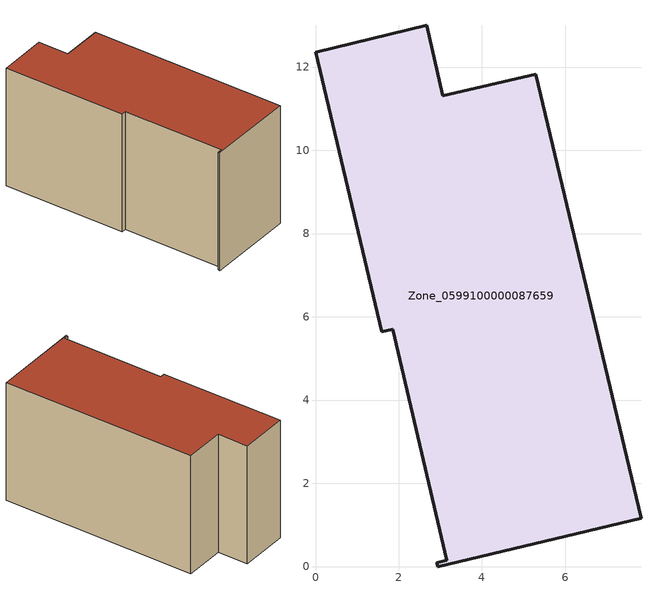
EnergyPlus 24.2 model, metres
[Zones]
Zone_0599100000087659
 floor ground (C_G): 2.93,0 2.91,0.09 3.15,0.15 1.86,5.7 1.59,5.64 0,12.35 2.67,13 3.06,11.31 5.3,11.83 7.82,1.16 z0
 wall outside (C_F): 3.06,11.31 2.67,13 0,12.35 1.59,5.64 1.86,5.7 3.15,0.15 2.91,0.09 2.93,0 7.82,1.16 5.3,11.83 3.06,11.31 z0:6.86
 roof outside (C_R): 2.91,0.09 2.93,0 7.82,1.16 5.3,11.83 3.06,11.31 2.67,13 0,12.35 1.59,5.64 1.86,5.7 3.15,0.15 z6.86
[BUILDING]
Pand.0599100000087659: North Axis=0; Terrain=City; Loads Convergence Tolerance Value=0.04; Temperature Convergence Tolerance Value=0.4; Solar Distribution=FullExterior; Maximum Number of Warmup Days=25; Minimum Number of Warmup Days=1
[Site:Location]
Rotterdam.The.Hague.AP_ZH_NLD Design_Conditions: Latitude=51.96; Longitude=4.45; Time Zone=1; Elevation=-4.5
[SITE:GROUNDTEMPERATURE:BUILDINGSURFACE]
18, 18, 18, 18, 18, 18, 18, 18, 18, 18, 18, 18
[MATERIAL] Thermal Absorptance=0.9; Solar Absorptance=0.7; Visible Absorptance=0.7
Name | Roughness | Thickness | Conductivity | Density | Specific Heat
G.TI.1992-2005 | MediumSmooth | 0.15 | 0.06 | 540 | 1210
F.TI.1992-2005 | Rough | 0.3 | 0.12 | 1920 | 840
R.TI.1992-2005 | MediumRough | 0.2 | 0.08 | 1500 | 1000
[CONSTRUCTION]
C_G: G.TI.1992-2005
C_F: F.TI.1992-2005
C_R: R.TI.1992-2005
[ZONE]
Zone_0599100000087659: Type=1; Multiplier=1; Ceiling Height=Autocalculate; Volume=Autocalculate; Floor Area=autocalculate; Part of Total Floor Area=Yes
[ZONEINFILTRATION:DESIGNFLOWRATE]
Infil_Zone_0599100000087659: Zone or ZoneList or Space or SpaceList=Zone_0599100000087659; Schedule=AlwaysOn; Design Flow Rate Calculation Method=Flow/Area; Flow Rate per Floor Area=0.0015; Constant Term Coefficient=1; Temperature Term Coefficient=0; Velocity Term Coefficient=0; Velocity Squared Term Coefficient=0
[HVACTEMPLATE:ZONE:IDEALLOADSAIRSYSTEM]
Zone_0599100000087659: Maximum Heating Supply Air Temperature=50; Minimum Cooling Supply Air Temperature=13; Maximum Heating Supply Air Humidity Ratio=0.0156; Minimum Cooling Supply Air Humidity Ratio=0.0077; Heating Limit=NoLimit; Cooling Limit=NoLimit; Dehumidification Control Type=ConstantSensibleHeatRatio; Cooling Sensible Heat Ratio=0.7; Dehumidification Setpoint=60; Humidification Control Type=None; Humidification Setpoint=30; Outdoor Air Method=None; Outdoor Air Flow Rate per Person=0.00944; Outdoor Air Flow Rate per Zone Floor Area=0; Outdoor Air Flow Rate per Zone=0; Demand Controlled Ventilation Type=None; Outdoor Air Economizer Type=NoEconomizer; Heat Recovery Type=None; Sensible Heat Recovery Effectiveness=0.7; Latent Heat Recovery Effectiveness=0.65
[ZONECONTROL:THERMOSTAT]
ThermostatControl_Zone_0599100000087659: Zone or ZoneList=Zone_0599100000087659; Control Type Schedule=DualSetpointControlType; Control 1=Thermostat_Zone_0599100000087659; Temperature Difference Between Cutout And Setpoint=0
[THERMOSTATSETPOINT:DUALSETPOINT]
Thermostat_Zone_0599100000087659: Heating Setpoint Temperature Schedule=HeatingSetpoint_Zone_0599100000087659; Cooling Setpoint Temperature Schedule=CoolingSetpoint_Zone_0599100000087659
[SCHEDULE:COMPACT]
HeatingSetpoint_Zone_0599100000087659: Through: 12/31, For: AllDays, Until: 24:00, 21
CoolingSetpoint_Zone_0599100000087659: Through: 12/31, For: AllDays, Until: 24:00, 24
DualSetpointControlType: Through: 12/31, For: AllDays, Until: 24:00, 4
AlwaysOn: Through: 12/31, For: AllDays, Until: 24:00, 1
